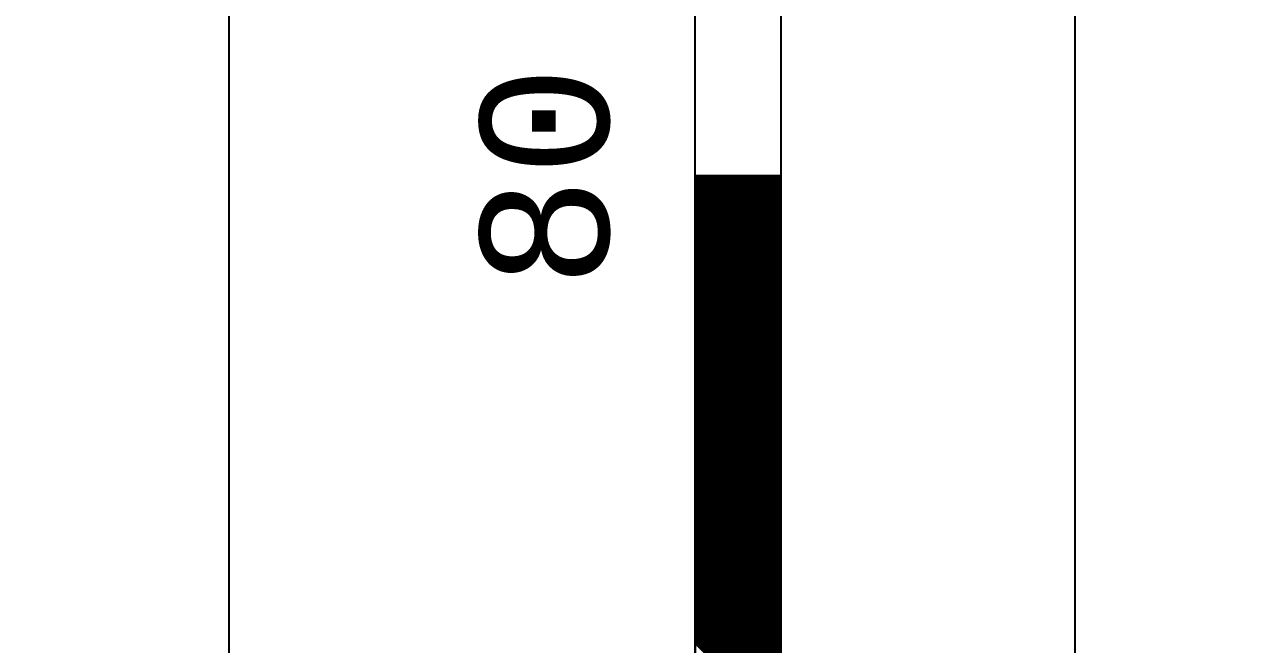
# Model space of a CAD drawing. Extents: x 730354 to 731930, y 4378581 to 4379608.
# Drawn here: x 730585.85 to 730599.99, y 4379555.54 to 4379562.78 of the extents above; entities that cross this region are included whole.
import ezdxf
from ezdxf.enums import TextEntityAlignment as Align

# ---------------------------------------------------------------- set-up
doc = ezdxf.new("R2010")
doc.units = 0
doc.header["$MEASUREMENT"] = 0
doc.layers.get('0').update_dxf_attribs({"linetype": 'CONTINUOUS'})
doc.styles.add('MONOTXT', font='MONOTXT', dxfattribs={"height": 0.2})

msp = doc.modelspace()

# ---------------------------------------------------------------- linework, layer by layer
at = {"color": 7, "linetype": 'CONTINUOUS'}
for p, q in [((730593.67, 4379481.01), (730593.67, 4379581.01)), ((730593.67, 4379481.01), (730593.67, 4379581.01)), ((730594.67, 4379481.01), (730594.67, 4379581.01)), ((730594.67, 4379481.01), (730594.67, 4379581.01)), ((730594.67, 4379560), (730593.67, 4379561)), ((730594.67, 4379560), (730593.67, 4379561)), ((730594.67, 4379559.99), (730593.67, 4379560.99)), ((730594.67, 4379559.99), (730593.67, 4379560.99)), ((730594.67, 4379559.97), (730593.67, 4379560.97)), ((730594.67, 4379559.97), (730593.67, 4379560.97)), ((730594.67, 4379559.96), (730593.67, 4379560.96)), ((730594.67, 4379559.96), (730593.67, 4379560.96)), ((730594.67, 4379559.95), (730593.67, 4379560.95)), ((730594.67, 4379559.95), (730593.67, 4379560.95)), ((730594.67, 4379559.93), (730593.67, 4379560.93)), ((730594.67, 4379559.93), (730593.67, 4379560.93)), ((730594.67, 4379559.92), (730593.67, 4379560.92)), ((730594.67, 4379559.92), (730593.67, 4379560.92)), ((730594.67, 4379559.9), (730593.67, 4379560.9)), ((730594.67, 4379559.9), (730593.67, 4379560.9)), ((730594.67, 4379560.02), (730593.68, 4379561.01)), ((730594.67, 4379560.02), (730593.68, 4379561.01)), ((730594.67, 4379560.03), (730593.69, 4379561.01)), ((730594.67, 4379560.03), (730593.69, 4379561.01)), ((730594.67, 4379560.05), (730593.71, 4379561.01)), ((730594.67, 4379560.05), (730593.71, 4379561.01)), ((730594.67, 4379560.06), (730593.72, 4379561.01)), ((730594.67, 4379560.06), (730593.72, 4379561.01)), ((730594.67, 4379560.07), (730593.73, 4379561.01)), ((730594.67, 4379560.07), (730593.73, 4379561.01)), ((730594.67, 4379560.09), (730593.75, 4379561.01)), ((730594.67, 4379560.09), (730593.75, 4379561.01)), ((730594.67, 4379560.1), (730593.76, 4379561.01)), ((730594.67, 4379560.1), (730593.76, 4379561.01)), ((730594.67, 4379560.12), (730593.78, 4379561.01)), ((730594.67, 4379560.12), (730593.78, 4379561.01)), ((730594.67, 4379560.13), (730593.79, 4379561.01)), ((730594.67, 4379560.13), (730593.79, 4379561.01)), ((730594.67, 4379560.14), (730593.8, 4379561.01)), ((730594.67, 4379560.14), (730593.8, 4379561.01)), ((730594.67, 4379560.16), (730593.82, 4379561.01)), ((730594.67, 4379560.16), (730593.82, 4379561.01)), ((730594.67, 4379560.17), (730593.83, 4379561.01)), ((730594.67, 4379560.17), (730593.83, 4379561.01)), ((730594.67, 4379560.19), (730593.85, 4379561.01)), ((730594.67, 4379560.19), (730593.85, 4379561.01)), ((730594.67, 4379560.2), (730593.86, 4379561.01)), ((730594.67, 4379560.2), (730593.86, 4379561.01)), ((730594.67, 4379560.22), (730593.88, 4379561.01)), ((730594.67, 4379560.22), (730593.88, 4379561.01)), ((730594.67, 4379560.23), (730593.89, 4379561.01)), ((730594.67, 4379560.23), (730593.89, 4379561.01)), ((730594.67, 4379560.24), (730593.9, 4379561.01)), ((730594.67, 4379560.24), (730593.9, 4379561.01)), ((730594.67, 4379560.26), (730593.92, 4379561.01)), ((730594.67, 4379560.26), (730593.92, 4379561.01)), ((730594.67, 4379560.27), (730593.93, 4379561.01)), ((730594.67, 4379560.27), (730593.93, 4379561.01)), ((730594.67, 4379560.29), (730593.95, 4379561.01)), ((730594.67, 4379560.29), (730593.95, 4379561.01)), ((730594.67, 4379560.3), (730593.96, 4379561.01)), ((730594.67, 4379560.3), (730593.96, 4379561.01)), ((730594.67, 4379560.31), (730593.97, 4379561.01)), ((730594.67, 4379560.31), (730593.97, 4379561.01)), ((730594.67, 4379560.33), (730593.99, 4379561.01)), ((730594.67, 4379560.33), (730593.99, 4379561.01)), ((730594.67, 4379560.34), (730594, 4379561.01)), ((730594.67, 4379560.34), (730594, 4379561.01)), ((730594.67, 4379560.36), (730594.02, 4379561.01)), ((730594.67, 4379560.36), (730594.02, 4379561.01)), ((730594.67, 4379560.37), (730594.03, 4379561.01)), ((730594.67, 4379560.37), (730594.03, 4379561.01)), ((730594.67, 4379560.39), (730594.05, 4379561.01)), ((730594.67, 4379560.39), (730594.05, 4379561.01)), ((730594.67, 4379560.4), (730594.06, 4379561.01)), ((730594.67, 4379560.4), (730594.06, 4379561.01)), ((730594.67, 4379560.41), (730594.07, 4379561.01)), ((730594.67, 4379560.41), (730594.07, 4379561.01)), ((730594.67, 4379560.43), (730594.09, 4379561.01)), ((730594.67, 4379560.43), (730594.09, 4379561.01)), ((730594.67, 4379560.44), (730594.1, 4379561.01)), ((730594.67, 4379560.44), (730594.1, 4379561.01)), ((730594.67, 4379560.46), (730594.12, 4379561.01)), ((730594.67, 4379560.46), (730594.12, 4379561.01)), ((730594.67, 4379560.47), (730594.13, 4379561.01)), ((730594.67, 4379560.47), (730594.13, 4379561.01)), ((730594.67, 4379560.48), (730594.14, 4379561.01)), ((730594.67, 4379560.48), (730594.14, 4379561.01)), ((730594.67, 4379560.5), (730594.16, 4379561.01)), ((730594.67, 4379560.5), (730594.16, 4379561.01)), ((730594.67, 4379560.51), (730594.17, 4379561.01)), ((730594.67, 4379560.51), (730594.17, 4379561.01)), ((730594.67, 4379560.53), (730594.19, 4379561.01)), ((730594.67, 4379560.53), (730594.19, 4379561.01)), ((730594.67, 4379560.54), (730594.2, 4379561.01)), ((730594.67, 4379560.54), (730594.2, 4379561.01)), ((730594.67, 4379560.55), (730594.21, 4379561.01)), ((730594.67, 4379560.55), (730594.21, 4379561.01)), ((730594.67, 4379560.57), (730594.23, 4379561.01)), ((730594.67, 4379560.57), (730594.23, 4379561.01)), ((730594.67, 4379560.58), (730594.24, 4379561.01)), ((730594.67, 4379560.58), (730594.24, 4379561.01)), ((730594.67, 4379560.6), (730594.26, 4379561.01)), ((730594.67, 4379560.6), (730594.26, 4379561.01)), ((730594.67, 4379560.61), (730594.27, 4379561.01)), ((730594.67, 4379560.61), (730594.27, 4379561.01)), ((730594.67, 4379560.63), (730594.29, 4379561.01)), ((730594.67, 4379560.63), (730594.29, 4379561.01)), ((730594.67, 4379560.64), (730594.3, 4379561.01)), ((730594.67, 4379560.64), (730594.3, 4379561.01)), ((730594.67, 4379560.65), (730594.31, 4379561.01)), ((730594.67, 4379560.65), (730594.31, 4379561.01)), ((730594.67, 4379560.67), (730594.33, 4379561.01)), ((730594.67, 4379560.67), (730594.33, 4379561.01)), ((730594.67, 4379560.68), (730594.34, 4379561.01)), ((730594.67, 4379560.68), (730594.34, 4379561.01)), ((730594.67, 4379560.7), (730594.36, 4379561.01)), ((730594.67, 4379560.7), (730594.36, 4379561.01)), ((730594.67, 4379560.71), (730594.37, 4379561.01)), ((730594.67, 4379560.71), (730594.37, 4379561.01)), ((730594.67, 4379560.72), (730594.38, 4379561.01)), ((730594.67, 4379560.72), (730594.38, 4379561.01)), ((730594.67, 4379560.74), (730594.4, 4379561.01)), ((730594.67, 4379560.74), (730594.4, 4379561.01)), ((730594.67, 4379560.75), (730594.41, 4379561.01)), ((730594.67, 4379560.75), (730594.41, 4379561.01)), ((730594.67, 4379560.77), (730594.43, 4379561.01)), ((730594.67, 4379560.77), (730594.43, 4379561.01)), ((730594.67, 4379560.78), (730594.44, 4379561.01)), ((730594.67, 4379560.78), (730594.44, 4379561.01)), ((730594.67, 4379560.8), (730594.46, 4379561.01)), ((730594.67, 4379560.8), (730594.46, 4379561.01)), ((730594.67, 4379560.81), (730594.47, 4379561.01)), ((730594.67, 4379560.81), (730594.47, 4379561.01)), ((730594.67, 4379560.82), (730594.48, 4379561.01)), ((730594.67, 4379560.82), (730594.48, 4379561.01)), ((730594.67, 4379560.84), (730594.5, 4379561.01)), ((730594.67, 4379560.84), (730594.5, 4379561.01)), ((730594.67, 4379560.85), (730594.51, 4379561.01)), ((730594.67, 4379560.85), (730594.51, 4379561.01)), ((730594.67, 4379560.87), (730594.53, 4379561.01)), ((730594.67, 4379560.87), (730594.53, 4379561.01)), ((730594.67, 4379560.88), (730594.54, 4379561.01)), ((730594.67, 4379560.88), (730594.54, 4379561.01)), ((730594.67, 4379560.89), (730594.55, 4379561.01)), ((730594.67, 4379560.89), (730594.55, 4379561.01)), ((730594.67, 4379560.91), (730594.57, 4379561.01)), ((730594.67, 4379560.91), (730594.57, 4379561.01)), ((730594.67, 4379560.92), (730594.58, 4379561.01)), ((730594.67, 4379560.92), (730594.58, 4379561.01)), ((730594.67, 4379560.94), (730594.6, 4379561.01)), ((730594.67, 4379560.94), (730594.6, 4379561.01)), ((730594.67, 4379560.95), (730594.61, 4379561.01)), ((730594.67, 4379560.95), (730594.61, 4379561.01)), ((730594.67, 4379560.96), (730594.62, 4379561.01)), ((730594.67, 4379560.96), (730594.62, 4379561.01)), ((730594.67, 4379560.98), (730594.64, 4379561.01)), ((730594.67, 4379560.98), (730594.64, 4379561.01)), ((730594.67, 4379560.99), (730594.65, 4379561.01)), ((730594.67, 4379560.99), (730594.65, 4379561.01)), ((730594.67, 4379559.89), (730593.67, 4379560.89)), ((730594.67, 4379559.89), (730593.67, 4379560.89)), ((730594.67, 4379559.88), (730593.67, 4379560.88)), ((730594.67, 4379559.88), (730593.67, 4379560.88)), ((730594.67, 4379559.86), (730593.67, 4379560.86)), ((730594.67, 4379559.86), (730593.67, 4379560.86)), ((730594.67, 4379559.85), (730593.67, 4379560.85)), ((730594.67, 4379559.85), (730593.67, 4379560.85)), ((730594.67, 4379559.83), (730593.67, 4379560.83)), ((730594.67, 4379559.83), (730593.67, 4379560.83)), ((730594.67, 4379559.82), (730593.67, 4379560.82)), ((730594.67, 4379559.82), (730593.67, 4379560.82)), ((730594.67, 4379559.81), (730593.67, 4379560.81)), ((730594.67, 4379559.81), (730593.67, 4379560.81)), ((730594.67, 4379559.79), (730593.67, 4379560.79)), ((730594.67, 4379559.79), (730593.67, 4379560.79)), ((730594.67, 4379559.78), (730593.67, 4379560.78)), ((730594.67, 4379559.78), (730593.67, 4379560.78)), ((730594.67, 4379559.76), (730593.67, 4379560.76)), ((730594.67, 4379559.76), (730593.67, 4379560.76)), ((730594.67, 4379559.75), (730593.67, 4379560.75)), ((730594.67, 4379559.75), (730593.67, 4379560.75)), ((730594.67, 4379559.73), (730593.67, 4379560.73)), ((730594.67, 4379559.73), (730593.67, 4379560.73)), ((730594.67, 4379559.72), (730593.67, 4379560.72)), ((730594.67, 4379559.72), (730593.67, 4379560.72)), ((730594.67, 4379559.71), (730593.67, 4379560.71)), ((730594.67, 4379559.71), (730593.67, 4379560.71)), ((730594.67, 4379559.69), (730593.67, 4379560.69)), ((730594.67, 4379559.69), (730593.67, 4379560.69)), ((730594.67, 4379559.68), (730593.67, 4379560.68)), ((730594.67, 4379559.68), (730593.67, 4379560.68)), ((730594.67, 4379559.66), (730593.67, 4379560.66)), ((730594.67, 4379559.66), (730593.67, 4379560.66)), ((730594.67, 4379559.65), (730593.67, 4379560.65)), ((730594.67, 4379559.65), (730593.67, 4379560.65)), ((730594.67, 4379559.64), (730593.67, 4379560.64)), ((730594.67, 4379559.64), (730593.67, 4379560.64)), ((730594.67, 4379559.62), (730593.67, 4379560.62)), ((730594.67, 4379559.62), (730593.67, 4379560.62)), ((730594.67, 4379559.61), (730593.67, 4379560.61)), ((730594.67, 4379559.61), (730593.67, 4379560.61)), ((730594.67, 4379559.59), (730593.67, 4379560.59)), ((730594.67, 4379559.59), (730593.67, 4379560.59)), ((730594.67, 4379559.58), (730593.67, 4379560.58)), ((730594.67, 4379559.58), (730593.67, 4379560.58)), ((730594.67, 4379559.56), (730593.67, 4379560.56)), ((730594.67, 4379559.56), (730593.67, 4379560.56)), ((730594.67, 4379559.55), (730593.67, 4379560.55)), ((730594.67, 4379559.55), (730593.67, 4379560.55)), ((730594.67, 4379559.54), (730593.67, 4379560.54)), ((730594.67, 4379559.54), (730593.67, 4379560.54)), ((730594.67, 4379559.52), (730593.67, 4379560.52)), ((730594.67, 4379559.52), (730593.67, 4379560.52)), ((730594.67, 4379559.51), (730593.67, 4379560.51)), ((730594.67, 4379559.51), (730593.67, 4379560.51)), ((730594.67, 4379559.49), (730593.67, 4379560.49)), ((730594.67, 4379559.49), (730593.67, 4379560.49)), ((730594.67, 4379559.48), (730593.67, 4379560.48)), ((730594.67, 4379559.48), (730593.67, 4379560.48)), ((730594.67, 4379559.47), (730593.67, 4379560.47)), ((730594.67, 4379559.47), (730593.67, 4379560.47)), ((730594.67, 4379559.45), (730593.67, 4379560.45)), ((730594.67, 4379559.45), (730593.67, 4379560.45)), ((730594.67, 4379559.44), (730593.67, 4379560.44)), ((730594.67, 4379559.44), (730593.67, 4379560.44)), ((730594.67, 4379559.42), (730593.67, 4379560.42)), ((730594.67, 4379559.42), (730593.67, 4379560.42)), ((730594.67, 4379559.41), (730593.67, 4379560.41)), ((730594.67, 4379559.41), (730593.67, 4379560.41)), ((730594.67, 4379559.4), (730593.67, 4379560.4)), ((730594.67, 4379559.4), (730593.67, 4379560.4)), ((730594.67, 4379559.38), (730593.67, 4379560.38)), ((730594.67, 4379559.38), (730593.67, 4379560.38)), ((730594.67, 4379559.37), (730593.67, 4379560.37)), ((730594.67, 4379559.37), (730593.67, 4379560.37)), ((730594.67, 4379559.35), (730593.67, 4379560.35)), ((730594.67, 4379559.35), (730593.67, 4379560.35)), ((730594.67, 4379559.34), (730593.67, 4379560.34)), ((730594.67, 4379559.34), (730593.67, 4379560.34)), ((730594.67, 4379559.32), (730593.67, 4379560.32)), ((730594.67, 4379559.32), (730593.67, 4379560.32)), ((730594.67, 4379559.31), (730593.67, 4379560.31)), ((730594.67, 4379559.31), (730593.67, 4379560.31)), ((730594.67, 4379559.3), (730593.67, 4379560.3)), ((730594.67, 4379559.3), (730593.67, 4379560.3)), ((730594.67, 4379559.28), (730593.67, 4379560.28)), ((730594.67, 4379559.28), (730593.67, 4379560.28)), ((730594.67, 4379559.27), (730593.67, 4379560.27)), ((730594.67, 4379559.27), (730593.67, 4379560.27)), ((730594.67, 4379559.25), (730593.67, 4379560.25)), ((730594.67, 4379559.25), (730593.67, 4379560.25)), ((730594.67, 4379559.24), (730593.67, 4379560.24)), ((730594.67, 4379559.24), (730593.67, 4379560.24)), ((730594.67, 4379559.23), (730593.67, 4379560.23)), ((730594.67, 4379559.23), (730593.67, 4379560.23)), ((730594.67, 4379559.21), (730593.67, 4379560.21)), ((730594.67, 4379559.21), (730593.67, 4379560.21)), ((730594.67, 4379559.2), (730593.67, 4379560.2)), ((730594.67, 4379559.2), (730593.67, 4379560.2)), ((730594.67, 4379559.18), (730593.67, 4379560.18)), ((730594.67, 4379559.18), (730593.67, 4379560.18)), ((730594.67, 4379559.17), (730593.67, 4379560.17)), ((730594.67, 4379559.17), (730593.67, 4379560.17)), ((730594.67, 4379559.15), (730593.67, 4379560.15)), ((730594.67, 4379559.15), (730593.67, 4379560.15)), ((730594.67, 4379559.14), (730593.67, 4379560.14)), ((730594.67, 4379559.14), (730593.67, 4379560.14)), ((730594.67, 4379559.13), (730593.67, 4379560.13)), ((730594.67, 4379559.13), (730593.67, 4379560.13)), ((730594.67, 4379559.11), (730593.67, 4379560.11)), ((730594.67, 4379559.11), (730593.67, 4379560.11)), ((730594.67, 4379559.1), (730593.67, 4379560.1)), ((730594.67, 4379559.1), (730593.67, 4379560.1)), ((730594.67, 4379559.08), (730593.67, 4379560.08)), ((730594.67, 4379559.08), (730593.67, 4379560.08)), ((730594.67, 4379559.07), (730593.67, 4379560.07)), ((730594.67, 4379559.07), (730593.67, 4379560.07)), ((730594.67, 4379559.06), (730593.67, 4379560.06)), ((730594.67, 4379559.06), (730593.67, 4379560.06)), ((730594.67, 4379559.04), (730593.67, 4379560.04)), ((730594.67, 4379559.04), (730593.67, 4379560.04)), ((730594.67, 4379559.03), (730593.67, 4379560.03)), ((730594.67, 4379559.03), (730593.67, 4379560.03)), ((730594.67, 4379559.01), (730593.67, 4379560.01)), ((730594.67, 4379559.01), (730593.67, 4379560.01)), ((730594.67, 4379559), (730593.67, 4379560)), ((730594.67, 4379559), (730593.67, 4379560)), ((730594.67, 4379558.98), (730593.67, 4379559.98)), ((730594.67, 4379558.98), (730593.67, 4379559.98)), ((730594.67, 4379558.97), (730593.67, 4379559.97)), ((730594.67, 4379558.97), (730593.67, 4379559.97)), ((730594.67, 4379558.96), (730593.67, 4379559.96)), ((730594.67, 4379558.96), (730593.67, 4379559.96)), ((730594.67, 4379558.94), (730593.67, 4379559.94)), ((730594.67, 4379558.94), (730593.67, 4379559.94)), ((730594.67, 4379558.93), (730593.67, 4379559.93)), ((730594.67, 4379558.93), (730593.67, 4379559.93)), ((730594.67, 4379558.91), (730593.67, 4379559.91)), ((730594.67, 4379558.91), (730593.67, 4379559.91)), ((730594.67, 4379558.9), (730593.67, 4379559.9)), ((730594.67, 4379558.9), (730593.67, 4379559.9)), ((730594.67, 4379558.89), (730593.67, 4379559.89)), ((730594.67, 4379558.89), (730593.67, 4379559.89)), ((730594.67, 4379558.87), (730593.67, 4379559.87)), ((730594.67, 4379558.87), (730593.67, 4379559.87)), ((730594.67, 4379558.86), (730593.67, 4379559.86)), ((730594.67, 4379558.86), (730593.67, 4379559.86)), ((730594.67, 4379558.84), (730593.67, 4379559.84)), ((730594.67, 4379558.84), (730593.67, 4379559.84)), ((730594.67, 4379558.83), (730593.67, 4379559.83)), ((730594.67, 4379558.83), (730593.67, 4379559.83)), ((730594.67, 4379558.82), (730593.67, 4379559.82)), ((730594.67, 4379558.82), (730593.67, 4379559.82)), ((730594.67, 4379558.8), (730593.67, 4379559.8)), ((730594.67, 4379558.8), (730593.67, 4379559.8)), ((730594.67, 4379558.79), (730593.67, 4379559.79)), ((730594.67, 4379558.79), (730593.67, 4379559.79)), ((730594.67, 4379558.77), (730593.67, 4379559.77)), ((730594.67, 4379558.77), (730593.67, 4379559.77)), ((730594.67, 4379558.76), (730593.67, 4379559.76)), ((730594.67, 4379558.76), (730593.67, 4379559.76)), ((730594.67, 4379558.74), (730593.67, 4379559.74)), ((730594.67, 4379558.74), (730593.67, 4379559.74)), ((730594.67, 4379558.73), (730593.67, 4379559.73)), ((730594.67, 4379558.73), (730593.67, 4379559.73)), ((730594.67, 4379558.72), (730593.67, 4379559.72)), ((730594.67, 4379558.72), (730593.67, 4379559.72)), ((730594.67, 4379558.7), (730593.67, 4379559.7)), ((730594.67, 4379558.7), (730593.67, 4379559.7)), ((730594.67, 4379558.69), (730593.67, 4379559.69)), ((730594.67, 4379558.69), (730593.67, 4379559.69)), ((730594.67, 4379558.67), (730593.67, 4379559.67)), ((730594.67, 4379558.67), (730593.67, 4379559.67)), ((730594.67, 4379558.66), (730593.67, 4379559.66)), ((730594.67, 4379558.66), (730593.67, 4379559.66)), ((730594.67, 4379558.65), (730593.67, 4379559.65)), ((730594.67, 4379558.65), (730593.67, 4379559.65)), ((730594.67, 4379558.63), (730593.67, 4379559.63)), ((730594.67, 4379558.63), (730593.67, 4379559.63)), ((730594.67, 4379558.62), (730593.67, 4379559.62)), ((730594.67, 4379558.62), (730593.67, 4379559.62)), ((730594.67, 4379558.6), (730593.67, 4379559.6)), ((730594.67, 4379558.6), (730593.67, 4379559.6)), ((730594.67, 4379558.59), (730593.67, 4379559.59)), ((730594.67, 4379558.59), (730593.67, 4379559.59)), ((730594.67, 4379558.57), (730593.67, 4379559.57)), ((730594.67, 4379558.57), (730593.67, 4379559.57)), ((730594.67, 4379558.56), (730593.67, 4379559.56)), ((730594.67, 4379558.56), (730593.67, 4379559.56)), ((730594.67, 4379558.55), (730593.67, 4379559.55)), ((730594.67, 4379558.55), (730593.67, 4379559.55)), ((730594.67, 4379558.53), (730593.67, 4379559.53)), ((730594.67, 4379558.53), (730593.67, 4379559.53)), ((730594.67, 4379558.52), (730593.67, 4379559.52)), ((730594.67, 4379558.52), (730593.67, 4379559.52)), ((730594.67, 4379558.5), (730593.67, 4379559.5)), ((730594.67, 4379558.5), (730593.67, 4379559.5)), ((730594.67, 4379558.49), (730593.67, 4379559.49)), ((730594.67, 4379558.49), (730593.67, 4379559.49)), ((730594.67, 4379558.48), (730593.67, 4379559.48)), ((730594.67, 4379558.48), (730593.67, 4379559.48)), ((730594.67, 4379558.46), (730593.67, 4379559.46)), ((730594.67, 4379558.46), (730593.67, 4379559.46)), ((730594.67, 4379558.45), (730593.67, 4379559.45)), ((730594.67, 4379558.45), (730593.67, 4379559.45)), ((730594.67, 4379558.43), (730593.67, 4379559.43)), ((730594.67, 4379558.43), (730593.67, 4379559.43)), ((730594.67, 4379558.42), (730593.67, 4379559.42)), ((730594.67, 4379558.42), (730593.67, 4379559.42)), ((730594.67, 4379558.41), (730593.67, 4379559.41)), ((730594.67, 4379558.41), (730593.67, 4379559.41)), ((730594.67, 4379558.39), (730593.67, 4379559.39)), ((730594.67, 4379558.39), (730593.67, 4379559.39)), ((730594.67, 4379558.38), (730593.67, 4379559.38)), ((730594.67, 4379558.38), (730593.67, 4379559.38)), ((730594.67, 4379558.36), (730593.67, 4379559.36)), ((730594.67, 4379558.36), (730593.67, 4379559.36)), ((730594.67, 4379558.35), (730593.67, 4379559.35)), ((730594.67, 4379558.35), (730593.67, 4379559.35)), ((730594.67, 4379558.33), (730593.67, 4379559.33)), ((730594.67, 4379558.33), (730593.67, 4379559.33)), ((730594.67, 4379558.32), (730593.67, 4379559.32)), ((730594.67, 4379558.32), (730593.67, 4379559.32)), ((730594.67, 4379558.31), (730593.67, 4379559.31)), ((730594.67, 4379558.31), (730593.67, 4379559.31)), ((730594.67, 4379558.29), (730593.67, 4379559.29)), ((730594.67, 4379558.29), (730593.67, 4379559.29)), ((730594.67, 4379558.28), (730593.67, 4379559.28)), ((730594.67, 4379558.28), (730593.67, 4379559.28)), ((730594.67, 4379558.26), (730593.67, 4379559.26)), ((730594.67, 4379558.26), (730593.67, 4379559.26)), ((730594.67, 4379558.25), (730593.67, 4379559.25)), ((730594.67, 4379558.25), (730593.67, 4379559.25)), ((730594.67, 4379558.24), (730593.67, 4379559.24)), ((730594.67, 4379558.24), (730593.67, 4379559.24)), ((730594.67, 4379558.22), (730593.67, 4379559.22)), ((730594.67, 4379558.22), (730593.67, 4379559.22)), ((730594.67, 4379558.21), (730593.67, 4379559.21)), ((730594.67, 4379558.21), (730593.67, 4379559.21)), ((730594.67, 4379558.19), (730593.67, 4379559.19)), ((730594.67, 4379558.19), (730593.67, 4379559.19)), ((730594.67, 4379558.18), (730593.67, 4379559.18)), ((730594.67, 4379558.18), (730593.67, 4379559.18)), ((730594.67, 4379558.16), (730593.67, 4379559.16)), ((730594.67, 4379558.16), (730593.67, 4379559.16)), ((730594.67, 4379558.15), (730593.67, 4379559.15)), ((730594.67, 4379558.15), (730593.67, 4379559.15)), ((730594.67, 4379558.14), (730593.67, 4379559.14)), ((730594.67, 4379558.14), (730593.67, 4379559.14)), ((730594.67, 4379558.12), (730593.67, 4379559.12)), ((730594.67, 4379558.12), (730593.67, 4379559.12)), ((730594.67, 4379558.11), (730593.67, 4379559.11)), ((730594.67, 4379558.11), (730593.67, 4379559.11)), ((730594.67, 4379558.09), (730593.67, 4379559.09)), ((730594.67, 4379558.09), (730593.67, 4379559.09)), ((730594.67, 4379558.08), (730593.67, 4379559.08)), ((730594.67, 4379558.08), (730593.67, 4379559.08)), ((730594.67, 4379558.07), (730593.67, 4379559.07)), ((730594.67, 4379558.07), (730593.67, 4379559.07)), ((730594.67, 4379558.05), (730593.67, 4379559.05)), ((730594.67, 4379558.05), (730593.67, 4379559.05)), ((730594.67, 4379558.04), (730593.67, 4379559.04)), ((730594.67, 4379558.04), (730593.67, 4379559.04)), ((730594.67, 4379558.02), (730593.67, 4379559.02)), ((730594.67, 4379558.02), (730593.67, 4379559.02)), ((730594.67, 4379558.01), (730593.67, 4379559.01)), ((730594.67, 4379558.01), (730593.67, 4379559.01)), ((730594.67, 4379558), (730593.67, 4379559)), ((730594.67, 4379558), (730593.67, 4379559)), ((730594.67, 4379557.98), (730593.67, 4379558.98)), ((730594.67, 4379557.98), (730593.67, 4379558.98)), ((730594.67, 4379557.97), (730593.67, 4379558.97)), ((730594.67, 4379557.97), (730593.67, 4379558.97)), ((730594.67, 4379557.95), (730593.67, 4379558.95)), ((730594.67, 4379557.95), (730593.67, 4379558.95)), ((730594.67, 4379557.94), (730593.67, 4379558.94)), ((730594.67, 4379557.94), (730593.67, 4379558.94)), ((730594.67, 4379557.92), (730593.67, 4379558.92)), ((730594.67, 4379557.92), (730593.67, 4379558.92)), ((730594.67, 4379557.91), (730593.67, 4379558.91)), ((730594.67, 4379557.91), (730593.67, 4379558.91)), ((730594.67, 4379557.9), (730593.67, 4379558.9)), ((730594.67, 4379557.9), (730593.67, 4379558.9)), ((730594.67, 4379557.88), (730593.67, 4379558.88)), ((730594.67, 4379557.88), (730593.67, 4379558.88)), ((730594.67, 4379557.87), (730593.67, 4379558.87)), ((730594.67, 4379557.87), (730593.67, 4379558.87)), ((730594.67, 4379557.85), (730593.67, 4379558.85)), ((730594.67, 4379557.85), (730593.67, 4379558.85)), ((730594.67, 4379557.84), (730593.67, 4379558.84)), ((730594.67, 4379557.84), (730593.67, 4379558.84)), ((730594.67, 4379557.83), (730593.67, 4379558.83)), ((730594.67, 4379557.83), (730593.67, 4379558.83)), ((730594.67, 4379557.81), (730593.67, 4379558.81)), ((730594.67, 4379557.81), (730593.67, 4379558.81)), ((730594.67, 4379557.8), (730593.67, 4379558.8)), ((730594.67, 4379557.8), (730593.67, 4379558.8)), ((730594.67, 4379557.78), (730593.67, 4379558.78)), ((730594.67, 4379557.78), (730593.67, 4379558.78)), ((730594.67, 4379557.77), (730593.67, 4379558.77)), ((730594.67, 4379557.77), (730593.67, 4379558.77)), ((730594.67, 4379557.75), (730593.67, 4379558.75)), ((730594.67, 4379557.75), (730593.67, 4379558.75)), ((730594.67, 4379557.74), (730593.67, 4379558.74)), ((730594.67, 4379557.74), (730593.67, 4379558.74)), ((730594.67, 4379557.73), (730593.67, 4379558.73)), ((730594.67, 4379557.73), (730593.67, 4379558.73)), ((730594.67, 4379557.71), (730593.67, 4379558.71)), ((730594.67, 4379557.71), (730593.67, 4379558.71)), ((730594.67, 4379557.7), (730593.67, 4379558.7)), ((730594.67, 4379557.7), (730593.67, 4379558.7)), ((730594.67, 4379557.68), (730593.67, 4379558.68)), ((730594.67, 4379557.68), (730593.67, 4379558.68)), ((730594.67, 4379557.67), (730593.67, 4379558.67)), ((730594.67, 4379557.67), (730593.67, 4379558.67)), ((730594.67, 4379557.66), (730593.67, 4379558.66)), ((730594.67, 4379557.66), (730593.67, 4379558.66)), ((730594.67, 4379557.64), (730593.67, 4379558.64)), ((730594.67, 4379557.64), (730593.67, 4379558.64)), ((730594.67, 4379557.63), (730593.67, 4379558.63)), ((730594.67, 4379557.63), (730593.67, 4379558.63)), ((730594.67, 4379557.61), (730593.67, 4379558.61)), ((730594.67, 4379557.61), (730593.67, 4379558.61)), ((730594.67, 4379557.6), (730593.67, 4379558.6)), ((730594.67, 4379557.6), (730593.67, 4379558.6)), ((730594.67, 4379557.58), (730593.67, 4379558.58)), ((730594.67, 4379557.58), (730593.67, 4379558.58)), ((730594.67, 4379557.57), (730593.67, 4379558.57)), ((730594.67, 4379557.57), (730593.67, 4379558.57)), ((730594.67, 4379557.56), (730593.67, 4379558.56)), ((730594.67, 4379557.56), (730593.67, 4379558.56)), ((730594.67, 4379557.54), (730593.67, 4379558.54)), ((730594.67, 4379557.54), (730593.67, 4379558.54)), ((730594.67, 4379557.53), (730593.67, 4379558.53)), ((730594.67, 4379557.53), (730593.67, 4379558.53)), ((730594.67, 4379557.51), (730593.67, 4379558.51)), ((730594.67, 4379557.51), (730593.67, 4379558.51)), ((730594.67, 4379557.5), (730593.67, 4379558.5)), ((730594.67, 4379557.5), (730593.67, 4379558.5)), ((730594.67, 4379557.49), (730593.67, 4379558.49)), ((730594.67, 4379557.49), (730593.67, 4379558.49)), ((730594.67, 4379557.47), (730593.67, 4379558.47)), ((730594.67, 4379557.47), (730593.67, 4379558.47)), ((730594.67, 4379557.46), (730593.67, 4379558.46)), ((730594.67, 4379557.46), (730593.67, 4379558.46)), ((730594.67, 4379557.44), (730593.67, 4379558.44)), ((730594.67, 4379557.44), (730593.67, 4379558.44)), ((730594.67, 4379557.43), (730593.67, 4379558.43)), ((730594.67, 4379557.43), (730593.67, 4379558.43)), ((730594.67, 4379557.42), (730593.67, 4379558.42)), ((730594.67, 4379557.42), (730593.67, 4379558.42)), ((730594.67, 4379557.4), (730593.67, 4379558.4)), ((730594.67, 4379557.4), (730593.67, 4379558.4)), ((730594.67, 4379557.39), (730593.67, 4379558.39)), ((730594.67, 4379557.39), (730593.67, 4379558.39)), ((730594.67, 4379557.37), (730593.67, 4379558.37)), ((730594.67, 4379557.37), (730593.67, 4379558.37)), ((730594.67, 4379557.36), (730593.67, 4379558.36)), ((730594.67, 4379557.36), (730593.67, 4379558.36)), ((730594.67, 4379557.34), (730593.67, 4379558.34)), ((730594.67, 4379557.34), (730593.67, 4379558.34)), ((730594.67, 4379557.33), (730593.67, 4379558.33)), ((730594.67, 4379557.33), (730593.67, 4379558.33)), ((730594.67, 4379557.32), (730593.67, 4379558.32)), ((730594.67, 4379557.32), (730593.67, 4379558.32)), ((730594.67, 4379557.3), (730593.67, 4379558.3)), ((730594.67, 4379557.3), (730593.67, 4379558.3)), ((730594.67, 4379557.29), (730593.67, 4379558.29)), ((730594.67, 4379557.29), (730593.67, 4379558.29)), ((730594.67, 4379557.27), (730593.67, 4379558.27)), ((730594.67, 4379557.27), (730593.67, 4379558.27)), ((730594.67, 4379557.26), (730593.67, 4379558.26)), ((730594.67, 4379557.26), (730593.67, 4379558.26)), ((730594.67, 4379557.25), (730593.67, 4379558.25)), ((730594.67, 4379557.25), (730593.67, 4379558.25)), ((730594.67, 4379557.23), (730593.67, 4379558.23)), ((730594.67, 4379557.23), (730593.67, 4379558.23)), ((730594.67, 4379557.22), (730593.67, 4379558.22)), ((730594.67, 4379557.22), (730593.67, 4379558.22)), ((730594.67, 4379557.2), (730593.67, 4379558.2)), ((730594.67, 4379557.2), (730593.67, 4379558.2)), ((730594.67, 4379557.19), (730593.67, 4379558.19)), ((730594.67, 4379557.19), (730593.67, 4379558.19)), ((730594.67, 4379557.17), (730593.67, 4379558.17)), ((730594.67, 4379557.17), (730593.67, 4379558.17)), ((730594.67, 4379557.16), (730593.67, 4379558.16)), ((730594.67, 4379557.16), (730593.67, 4379558.16)), ((730594.67, 4379557.15), (730593.67, 4379558.15)), ((730594.67, 4379557.15), (730593.67, 4379558.15)), ((730594.67, 4379557.13), (730593.67, 4379558.13)), ((730594.67, 4379557.13), (730593.67, 4379558.13)), ((730594.67, 4379557.12), (730593.67, 4379558.12)), ((730594.67, 4379557.12), (730593.67, 4379558.12)), ((730594.67, 4379557.1), (730593.67, 4379558.1)), ((730594.67, 4379557.1), (730593.67, 4379558.1)), ((730594.67, 4379557.09), (730593.67, 4379558.09)), ((730594.67, 4379557.09), (730593.67, 4379558.09)), ((730594.67, 4379557.08), (730593.67, 4379558.08)), ((730594.67, 4379557.08), (730593.67, 4379558.08)), ((730594.67, 4379557.06), (730593.67, 4379558.06)), ((730594.67, 4379557.06), (730593.67, 4379558.06)), ((730594.67, 4379557.05), (730593.67, 4379558.05)), ((730594.67, 4379557.05), (730593.67, 4379558.05)), ((730594.67, 4379557.03), (730593.67, 4379558.03)), ((730594.67, 4379557.03), (730593.67, 4379558.03)), ((730594.67, 4379557.02), (730593.67, 4379558.02)), ((730594.67, 4379557.02), (730593.67, 4379558.02)), ((730594.67, 4379557.01), (730593.67, 4379558.01)), ((730594.67, 4379557.01), (730593.67, 4379558.01)), ((730594.67, 4379556.99), (730593.67, 4379557.99)), ((730594.67, 4379556.99), (730593.67, 4379557.99)), ((730594.67, 4379556.98), (730593.67, 4379557.98)), ((730594.67, 4379556.98), (730593.67, 4379557.98)), ((730594.67, 4379556.96), (730593.67, 4379557.96)), ((730594.67, 4379556.96), (730593.67, 4379557.96)), ((730594.67, 4379556.95), (730593.67, 4379557.95)), ((730594.67, 4379556.95), (730593.67, 4379557.95)), ((730594.67, 4379556.93), (730593.67, 4379557.93)), ((730594.67, 4379556.93), (730593.67, 4379557.93)), ((730594.67, 4379556.92), (730593.67, 4379557.92)), ((730594.67, 4379556.92), (730593.67, 4379557.92)), ((730594.67, 4379556.91), (730593.67, 4379557.91)), ((730594.67, 4379556.91), (730593.67, 4379557.91)), ((730594.67, 4379556.89), (730593.67, 4379557.89)), ((730594.67, 4379556.89), (730593.67, 4379557.89)), ((730594.67, 4379556.88), (730593.67, 4379557.88)), ((730594.67, 4379556.88), (730593.67, 4379557.88)), ((730594.67, 4379556.86), (730593.67, 4379557.86)), ((730594.67, 4379556.86), (730593.67, 4379557.86)), ((730594.67, 4379556.85), (730593.67, 4379557.85)), ((730594.67, 4379556.85), (730593.67, 4379557.85)), ((730594.67, 4379556.84), (730593.67, 4379557.84)), ((730594.67, 4379556.84), (730593.67, 4379557.84)), ((730594.67, 4379556.82), (730593.67, 4379557.82)), ((730594.67, 4379556.82), (730593.67, 4379557.82)), ((730594.67, 4379556.81), (730593.67, 4379557.81)), ((730594.67, 4379556.81), (730593.67, 4379557.81)), ((730594.67, 4379556.79), (730593.67, 4379557.79)), ((730594.67, 4379556.79), (730593.67, 4379557.79)), ((730594.67, 4379556.78), (730593.67, 4379557.78)), ((730594.67, 4379556.78), (730593.67, 4379557.78)), ((730594.67, 4379556.76), (730593.67, 4379557.76)), ((730594.67, 4379556.76), (730593.67, 4379557.76)), ((730594.67, 4379556.75), (730593.67, 4379557.75)), ((730594.67, 4379556.75), (730593.67, 4379557.75)), ((730594.67, 4379556.74), (730593.67, 4379557.74)), ((730594.67, 4379556.74), (730593.67, 4379557.74)), ((730594.67, 4379556.72), (730593.67, 4379557.72)), ((730594.67, 4379556.72), (730593.67, 4379557.72)), ((730594.67, 4379556.71), (730593.67, 4379557.71)), ((730594.67, 4379556.71), (730593.67, 4379557.71)), ((730594.67, 4379556.69), (730593.67, 4379557.69)), ((730594.67, 4379556.69), (730593.67, 4379557.69)), ((730594.67, 4379556.68), (730593.67, 4379557.68)), ((730594.67, 4379556.68), (730593.67, 4379557.68)), ((730594.67, 4379556.67), (730593.67, 4379557.67)), ((730594.67, 4379556.67), (730593.67, 4379557.67)), ((730594.67, 4379556.65), (730593.67, 4379557.65)), ((730594.67, 4379556.65), (730593.67, 4379557.65)), ((730594.67, 4379556.64), (730593.67, 4379557.64)), ((730594.67, 4379556.64), (730593.67, 4379557.64)), ((730594.67, 4379556.62), (730593.67, 4379557.62)), ((730594.67, 4379556.62), (730593.67, 4379557.62)), ((730594.67, 4379556.61), (730593.67, 4379557.61)), ((730594.67, 4379556.61), (730593.67, 4379557.61)), ((730594.67, 4379556.59), (730593.67, 4379557.59)), ((730594.67, 4379556.59), (730593.67, 4379557.59)), ((730594.67, 4379556.58), (730593.67, 4379557.58)), ((730594.67, 4379556.58), (730593.67, 4379557.58)), ((730594.67, 4379556.57), (730593.67, 4379557.57)), ((730594.67, 4379556.57), (730593.67, 4379557.57)), ((730594.67, 4379556.55), (730593.67, 4379557.55)), ((730594.67, 4379556.55), (730593.67, 4379557.55)), ((730594.67, 4379556.54), (730593.67, 4379557.54)), ((730594.67, 4379556.54), (730593.67, 4379557.54)), ((730594.67, 4379556.52), (730593.67, 4379557.52)), ((730594.67, 4379556.52), (730593.67, 4379557.52)), ((730594.67, 4379556.51), (730593.67, 4379557.51)), ((730594.67, 4379556.51), (730593.67, 4379557.51)), ((730594.67, 4379556.5), (730593.67, 4379557.5)), ((730594.67, 4379556.5), (730593.67, 4379557.5)), ((730594.67, 4379556.48), (730593.67, 4379557.48)), ((730594.67, 4379556.48), (730593.67, 4379557.48)), ((730594.67, 4379556.47), (730593.67, 4379557.47)), ((730594.67, 4379556.47), (730593.67, 4379557.47)), ((730594.67, 4379556.45), (730593.67, 4379557.45)), ((730594.67, 4379556.45), (730593.67, 4379557.45)), ((730594.67, 4379556.44), (730593.67, 4379557.44)), ((730594.67, 4379556.44), (730593.67, 4379557.44)), ((730594.67, 4379556.43), (730593.67, 4379557.43)), ((730594.67, 4379556.43), (730593.67, 4379557.43)), ((730594.67, 4379556.41), (730593.67, 4379557.41)), ((730594.67, 4379556.41), (730593.67, 4379557.41)), ((730594.67, 4379556.4), (730593.67, 4379557.4)), ((730594.67, 4379556.4), (730593.67, 4379557.4)), ((730594.67, 4379556.38), (730593.67, 4379557.38)), ((730594.67, 4379556.38), (730593.67, 4379557.38)), ((730594.67, 4379556.37), (730593.67, 4379557.37)), ((730594.67, 4379556.37), (730593.67, 4379557.37)), ((730594.67, 4379556.35), (730593.67, 4379557.35)), ((730594.67, 4379556.35), (730593.67, 4379557.35)), ((730594.67, 4379556.34), (730593.67, 4379557.34)), ((730594.67, 4379556.34), (730593.67, 4379557.34)), ((730594.67, 4379556.33), (730593.67, 4379557.33)), ((730594.67, 4379556.33), (730593.67, 4379557.33)), ((730594.67, 4379556.31), (730593.67, 4379557.31)), ((730594.67, 4379556.31), (730593.67, 4379557.31)), ((730594.67, 4379556.3), (730593.67, 4379557.3)), ((730594.67, 4379556.3), (730593.67, 4379557.3)), ((730594.67, 4379556.28), (730593.67, 4379557.28)), ((730594.67, 4379556.28), (730593.67, 4379557.28)), ((730594.67, 4379556.27), (730593.67, 4379557.27)), ((730594.67, 4379556.27), (730593.67, 4379557.27)), ((730594.67, 4379556.26), (730593.67, 4379557.26)), ((730594.67, 4379556.26), (730593.67, 4379557.26)), ((730594.67, 4379556.24), (730593.67, 4379557.24)), ((730594.67, 4379556.24), (730593.67, 4379557.24)), ((730594.67, 4379556.23), (730593.67, 4379557.23)), ((730594.67, 4379556.23), (730593.67, 4379557.23)), ((730594.67, 4379556.21), (730593.67, 4379557.21)), ((730594.67, 4379556.21), (730593.67, 4379557.21)), ((730594.67, 4379556.2), (730593.67, 4379557.2)), ((730594.67, 4379556.2), (730593.67, 4379557.2)), ((730594.67, 4379556.18), (730593.67, 4379557.18)), ((730594.67, 4379556.18), (730593.67, 4379557.18)), ((730594.67, 4379556.17), (730593.67, 4379557.17)), ((730594.67, 4379556.17), (730593.67, 4379557.17)), ((730594.67, 4379556.16), (730593.67, 4379557.16)), ((730594.67, 4379556.16), (730593.67, 4379557.16)), ((730594.67, 4379556.14), (730593.67, 4379557.14)), ((730594.67, 4379556.14), (730593.67, 4379557.14)), ((730594.67, 4379556.13), (730593.67, 4379557.13)), ((730594.67, 4379556.13), (730593.67, 4379557.13)), ((730594.67, 4379556.11), (730593.67, 4379557.11)), ((730594.67, 4379556.11), (730593.67, 4379557.11)), ((730594.67, 4379556.1), (730593.67, 4379557.1)), ((730594.67, 4379556.1), (730593.67, 4379557.1)), ((730594.67, 4379556.09), (730593.67, 4379557.09)), ((730594.67, 4379556.09), (730593.67, 4379557.09)), ((730594.67, 4379556.07), (730593.67, 4379557.07)), ((730594.67, 4379556.07), (730593.67, 4379557.07)), ((730594.67, 4379556.06), (730593.67, 4379557.06)), ((730594.67, 4379556.06), (730593.67, 4379557.06)), ((730594.67, 4379556.04), (730593.67, 4379557.04)), ((730594.67, 4379556.04), (730593.67, 4379557.04)), ((730594.67, 4379556.03), (730593.67, 4379557.03)), ((730594.67, 4379556.03), (730593.67, 4379557.03)), ((730594.67, 4379556.02), (730593.67, 4379557.02)), ((730594.67, 4379556.02), (730593.67, 4379557.02)), ((730594.67, 4379556), (730593.67, 4379557)), ((730594.67, 4379556), (730593.67, 4379557)), ((730594.67, 4379555.99), (730593.67, 4379556.99)), ((730594.67, 4379555.99), (730593.67, 4379556.99)), ((730594.67, 4379555.97), (730593.67, 4379556.97)), ((730594.67, 4379555.97), (730593.67, 4379556.97)), ((730594.67, 4379555.96), (730593.67, 4379556.96)), ((730594.67, 4379555.96), (730593.67, 4379556.96)), ((730594.67, 4379555.94), (730593.67, 4379556.94)), ((730594.67, 4379555.94), (730593.67, 4379556.94)), ((730594.67, 4379555.93), (730593.67, 4379556.93)), ((730594.67, 4379555.93), (730593.67, 4379556.93)), ((730594.67, 4379555.92), (730593.67, 4379556.92)), ((730594.67, 4379555.92), (730593.67, 4379556.92)), ((730594.67, 4379555.9), (730593.67, 4379556.9)), ((730594.67, 4379555.9), (730593.67, 4379556.9)), ((730594.67, 4379555.89), (730593.67, 4379556.89)), ((730594.67, 4379555.89), (730593.67, 4379556.89)), ((730594.67, 4379555.87), (730593.67, 4379556.87)), ((730594.67, 4379555.87), (730593.67, 4379556.87)), ((730594.67, 4379555.86), (730593.67, 4379556.86)), ((730594.67, 4379555.86), (730593.67, 4379556.86)), ((730594.67, 4379555.85), (730593.67, 4379556.85)), ((730594.67, 4379555.85), (730593.67, 4379556.85)), ((730594.67, 4379555.83), (730593.67, 4379556.83)), ((730594.67, 4379555.83), (730593.67, 4379556.83)), ((730594.67, 4379555.82), (730593.67, 4379556.82)), ((730594.67, 4379555.82), (730593.67, 4379556.82)), ((730594.67, 4379555.8), (730593.67, 4379556.8)), ((730594.67, 4379555.8), (730593.67, 4379556.8)), ((730594.67, 4379555.79), (730593.67, 4379556.79)), ((730594.67, 4379555.79), (730593.67, 4379556.79)), ((730594.67, 4379555.77), (730593.67, 4379556.77)), ((730594.67, 4379555.77), (730593.67, 4379556.77)), ((730594.67, 4379555.76), (730593.67, 4379556.76)), ((730594.67, 4379555.76), (730593.67, 4379556.76)), ((730594.67, 4379555.75), (730593.67, 4379556.75)), ((730594.67, 4379555.75), (730593.67, 4379556.75)), ((730594.67, 4379555.73), (730593.67, 4379556.73)), ((730594.67, 4379555.73), (730593.67, 4379556.73)), ((730594.67, 4379555.72), (730593.67, 4379556.72)), ((730594.67, 4379555.72), (730593.67, 4379556.72)), ((730594.67, 4379555.7), (730593.67, 4379556.7)), ((730594.67, 4379555.7), (730593.67, 4379556.7)), ((730594.67, 4379555.69), (730593.67, 4379556.69)), ((730594.67, 4379555.69), (730593.67, 4379556.69)), ((730594.67, 4379555.68), (730593.67, 4379556.68)), ((730594.67, 4379555.68), (730593.67, 4379556.68)), ((730594.67, 4379555.66), (730593.67, 4379556.66)), ((730594.67, 4379555.66), (730593.67, 4379556.66)), ((730594.67, 4379555.65), (730593.67, 4379556.65)), ((730594.67, 4379555.65), (730593.67, 4379556.65)), ((730594.67, 4379555.63), (730593.67, 4379556.63)), ((730594.67, 4379555.63), (730593.67, 4379556.63)), ((730594.67, 4379555.62), (730593.67, 4379556.62)), ((730594.67, 4379555.62), (730593.67, 4379556.62)), ((730594.67, 4379555.61), (730593.67, 4379556.61)), ((730594.67, 4379555.61), (730593.67, 4379556.61)), ((730594.67, 4379555.59), (730593.67, 4379556.59)), ((730594.67, 4379555.59), (730593.67, 4379556.59)), ((730594.67, 4379555.58), (730593.67, 4379556.58)), ((730594.67, 4379555.58), (730593.67, 4379556.58)), ((730594.67, 4379555.56), (730593.67, 4379556.56)), ((730594.67, 4379555.56), (730593.67, 4379556.56)), ((730594.67, 4379555.55), (730593.67, 4379556.55)), ((730594.67, 4379555.55), (730593.67, 4379556.55)), ((730594.67, 4379555.53), (730593.67, 4379556.53)), ((730594.67, 4379555.53), (730593.67, 4379556.53)), ((730594.67, 4379555.52), (730593.67, 4379556.52)), ((730594.67, 4379555.52), (730593.67, 4379556.52)), ((730594.67, 4379555.51), (730593.67, 4379556.51)), ((730594.67, 4379555.51), (730593.67, 4379556.51)), ((730594.67, 4379555.49), (730593.67, 4379556.49)), ((730594.67, 4379555.49), (730593.67, 4379556.49)), ((730594.67, 4379555.48), (730593.67, 4379556.48)), ((730594.67, 4379555.48), (730593.67, 4379556.48)), ((730594.67, 4379555.46), (730593.67, 4379556.46)), ((730594.67, 4379555.46), (730593.67, 4379556.46)), ((730594.67, 4379555.45), (730593.67, 4379556.45)), ((730594.67, 4379555.45), (730593.67, 4379556.45)), ((730594.67, 4379555.44), (730593.67, 4379556.44)), ((730594.67, 4379555.44), (730593.67, 4379556.44)), ((730594.67, 4379555.42), (730593.67, 4379556.42)), ((730594.67, 4379555.42), (730593.67, 4379556.42)), ((730594.67, 4379555.41), (730593.67, 4379556.41)), ((730594.67, 4379555.41), (730593.67, 4379556.41)), ((730594.67, 4379555.39), (730593.67, 4379556.39)), ((730594.67, 4379555.39), (730593.67, 4379556.39)), ((730594.67, 4379555.38), (730593.67, 4379556.38)), ((730594.67, 4379555.38), (730593.67, 4379556.38)), ((730594.67, 4379555.36), (730593.67, 4379556.36)), ((730594.67, 4379555.36), (730593.67, 4379556.36)), ((730594.67, 4379555.35), (730593.67, 4379556.35)), ((730594.67, 4379555.35), (730593.67, 4379556.35)), ((730594.67, 4379555.34), (730593.67, 4379556.34)), ((730594.67, 4379555.34), (730593.67, 4379556.34)), ((730594.67, 4379555.32), (730593.67, 4379556.32)), ((730594.67, 4379555.32), (730593.67, 4379556.32)), ((730594.67, 4379555.31), (730593.67, 4379556.31)), ((730594.67, 4379555.31), (730593.67, 4379556.31)), ((730594.67, 4379555.29), (730593.67, 4379556.29)), ((730594.67, 4379555.29), (730593.67, 4379556.29)), ((730594.67, 4379555.28), (730593.67, 4379556.28)), ((730594.67, 4379555.28), (730593.67, 4379556.28)), ((730594.67, 4379555.27), (730593.67, 4379556.27)), ((730594.67, 4379555.27), (730593.67, 4379556.27)), ((730594.67, 4379555.25), (730593.67, 4379556.25)), ((730594.67, 4379555.25), (730593.67, 4379556.25)), ((730594.67, 4379555.24), (730593.67, 4379556.24)), ((730594.67, 4379555.24), (730593.67, 4379556.24)), ((730594.67, 4379555.22), (730593.67, 4379556.22)), ((730594.67, 4379555.22), (730593.67, 4379556.22)), ((730594.67, 4379555.21), (730593.67, 4379556.21)), ((730594.67, 4379555.21), (730593.67, 4379556.21)), ((730594.67, 4379555.19), (730593.67, 4379556.19)), ((730594.67, 4379555.19), (730593.67, 4379556.19)), ((730594.67, 4379555.18), (730593.67, 4379556.18)), ((730594.67, 4379555.18), (730593.67, 4379556.18)), ((730594.67, 4379555.17), (730593.67, 4379556.17)), ((730594.67, 4379555.17), (730593.67, 4379556.17)), ((730594.67, 4379555.15), (730593.67, 4379556.15)), ((730594.67, 4379555.15), (730593.67, 4379556.15)), ((730594.67, 4379555.14), (730593.67, 4379556.14)), ((730594.67, 4379555.14), (730593.67, 4379556.14)), ((730594.67, 4379555.12), (730593.67, 4379556.12)), ((730594.67, 4379555.12), (730593.67, 4379556.12)), ((730594.67, 4379555.11), (730593.67, 4379556.11)), ((730594.67, 4379555.11), (730593.67, 4379556.11)), ((730594.67, 4379555.1), (730593.67, 4379556.1)), ((730594.67, 4379555.1), (730593.67, 4379556.1)), ((730594.67, 4379555.08), (730593.67, 4379556.08)), ((730594.67, 4379555.08), (730593.67, 4379556.08)), ((730594.67, 4379555.07), (730593.67, 4379556.07)), ((730594.67, 4379555.07), (730593.67, 4379556.07)), ((730594.67, 4379555.05), (730593.67, 4379556.05)), ((730594.67, 4379555.05), (730593.67, 4379556.05)), ((730594.67, 4379555.04), (730593.67, 4379556.04)), ((730594.67, 4379555.04), (730593.67, 4379556.04)), ((730594.67, 4379555.03), (730593.67, 4379556.03)), ((730594.67, 4379555.03), (730593.67, 4379556.03)), ((730594.67, 4379555.01), (730593.67, 4379556.01)), ((730594.67, 4379555.01), (730593.67, 4379556.01)), ((730594.67, 4379555), (730593.67, 4379556)), ((730594.67, 4379555), (730593.67, 4379556)), ((730594.67, 4379554.98), (730593.67, 4379555.98)), ((730594.67, 4379554.98), (730593.67, 4379555.98)), ((730594.67, 4379554.97), (730593.67, 4379555.97)), ((730594.67, 4379554.97), (730593.67, 4379555.97)), ((730594.67, 4379554.95), (730593.67, 4379555.95)), ((730594.67, 4379554.95), (730593.67, 4379555.95)), ((730594.67, 4379554.94), (730593.67, 4379555.94)), ((730594.67, 4379554.94), (730593.67, 4379555.94)), ((730594.67, 4379554.93), (730593.67, 4379555.93)), ((730594.67, 4379554.93), (730593.67, 4379555.93)), ((730594.67, 4379554.91), (730593.67, 4379555.91)), ((730594.67, 4379554.91), (730593.67, 4379555.91)), ((730594.67, 4379554.9), (730593.67, 4379555.9)), ((730594.67, 4379554.9), (730593.67, 4379555.9)), ((730594.67, 4379554.88), (730593.67, 4379555.88)), ((730594.67, 4379554.88), (730593.67, 4379555.88)), ((730594.67, 4379554.87), (730593.67, 4379555.87)), ((730594.67, 4379554.87), (730593.67, 4379555.87)), ((730594.67, 4379554.86), (730593.67, 4379555.86)), ((730594.67, 4379554.86), (730593.67, 4379555.86)), ((730594.67, 4379554.84), (730593.67, 4379555.84)), ((730594.67, 4379554.84), (730593.67, 4379555.84)), ((730594.67, 4379554.83), (730593.67, 4379555.83)), ((730594.67, 4379554.83), (730593.67, 4379555.83)), ((730594.67, 4379554.81), (730593.67, 4379555.81)), ((730594.67, 4379554.81), (730593.67, 4379555.81)), ((730594.67, 4379554.8), (730593.67, 4379555.8)), ((730594.67, 4379554.8), (730593.67, 4379555.8)), ((730594.67, 4379554.78), (730593.67, 4379555.78)), ((730594.67, 4379554.78), (730593.67, 4379555.78)), ((730594.67, 4379554.77), (730593.67, 4379555.77)), ((730594.67, 4379554.77), (730593.67, 4379555.77)), ((730594.67, 4379554.76), (730593.67, 4379555.76)), ((730594.67, 4379554.76), (730593.67, 4379555.76)), ((730594.67, 4379554.74), (730593.67, 4379555.74)), ((730594.67, 4379554.74), (730593.67, 4379555.74)), ((730594.67, 4379554.73), (730593.67, 4379555.73)), ((730594.67, 4379554.73), (730593.67, 4379555.73)), ((730594.67, 4379554.71), (730593.67, 4379555.71)), ((730594.67, 4379554.71), (730593.67, 4379555.71)), ((730594.67, 4379554.7), (730593.67, 4379555.7)), ((730594.67, 4379554.7), (730593.67, 4379555.7)), ((730594.67, 4379554.69), (730593.67, 4379555.69)), ((730594.67, 4379554.69), (730593.67, 4379555.69)), ((730594.67, 4379554.67), (730593.67, 4379555.67)), ((730594.67, 4379554.67), (730593.67, 4379555.67)), ((730594.67, 4379554.66), (730593.67, 4379555.66)), ((730594.67, 4379554.66), (730593.67, 4379555.66)), ((730594.67, 4379554.64), (730593.67, 4379555.64)), ((730594.67, 4379554.64), (730593.67, 4379555.64)), ((730594.67, 4379554.63), (730593.67, 4379555.63)), ((730594.67, 4379554.63), (730593.67, 4379555.63)), ((730594.67, 4379554.62), (730593.67, 4379555.62)), ((730594.67, 4379554.62), (730593.67, 4379555.62)), ((730594.67, 4379554.6), (730593.67, 4379555.6)), ((730594.67, 4379554.6), (730593.67, 4379555.6)), ((730594.67, 4379554.59), (730593.67, 4379555.59)), ((730594.67, 4379554.59), (730593.67, 4379555.59)), ((730594.67, 4379554.57), (730593.67, 4379555.57)), ((730594.67, 4379554.57), (730593.67, 4379555.57)), ((730594.67, 4379554.56), (730593.67, 4379555.56)), ((730594.67, 4379554.56), (730593.67, 4379555.56))]:
    msp.add_line(p, q, dxfattribs=at)
msp.add_lwpolyline([(730594.67, 4379551.01), (730594.67, 4379561.01), (730593.67, 4379561.01), (730593.67, 4379551.01)], close=True, dxfattribs=at)
msp.add_lwpolyline([(730594.67, 4379551.01), (730594.67, 4379561.01), (730593.67, 4379561.01), (730593.67, 4379551.01)], close=True, dxfattribs=at)

# ---------------------------------------------------------------- texts
at = {"color": 7, "linetype": 'CONTINUOUS', "style": 'MONOTXT'}
msp.add_text('80', height=1.5, rotation=90, dxfattribs=at).set_placement((730591.91, 4379561), align=Align.MIDDLE)
msp.add_text('80', height=1.5, rotation=90, dxfattribs=at).set_placement((730591.91, 4379561), align=Align.MIDDLE)

# ---------------------------------------------------------------- meshes
at = {"color": 7, "linetype": 'CONTINUOUS'}
mesh = msp.add_polyface(dxfattribs=at)
corners = [(730354.5, 4378581), (730354.5, 4378581), (730354.5, 4378771.962), (730662.5, 4378581), (730354.5, 4378946.493), (730944, 4378581), (730354.5, 4379607.5), (730944, 4379242.007), (730944, 4379607.5)]
mesh.append_faces([[corners[k] for k in face] for face in [(0, 1, 3, 2), (2, 3, 5, 4), (4, 5, 7, 6), (6, 7, 8, 8)]], dxfattribs={"vtx0": -1, "vtx2": -1, "color": 7})
mesh = msp.add_polyface(dxfattribs=at)
corners = [(730364.5, 4379421), (730364.5, 4379421), (730364.5, 4379595.271), (730645.58, 4379421), (730364.5, 4379601.5), (730645.58, 4379427.229), (730645.58, 4379601.5)]
mesh.append_faces([[corners[k] for k in face] for face in [(0, 1, 3, 2), (2, 3, 5, 4), (4, 5, 6, 6)]], dxfattribs={"vtx0": -1, "vtx2": -1, "color": 7})
mesh = msp.add_polyface(dxfattribs=at)
corners = [(730588.23, 4379428.19), (730588.23, 4379428.19), (730588.23, 4379434.309), (730598.1, 4379428.19), (730588.23, 4379594.66), (730598.1, 4379588.541), (730598.1, 4379594.66)]
mesh.append_faces([[corners[k] for k in face] for face in [(0, 1, 3, 2), (2, 3, 5, 4), (4, 5, 6, 6)]], dxfattribs={"vtx0": -1, "vtx2": -1, "color": 7})

doc.saveas('drawing.dxf')
